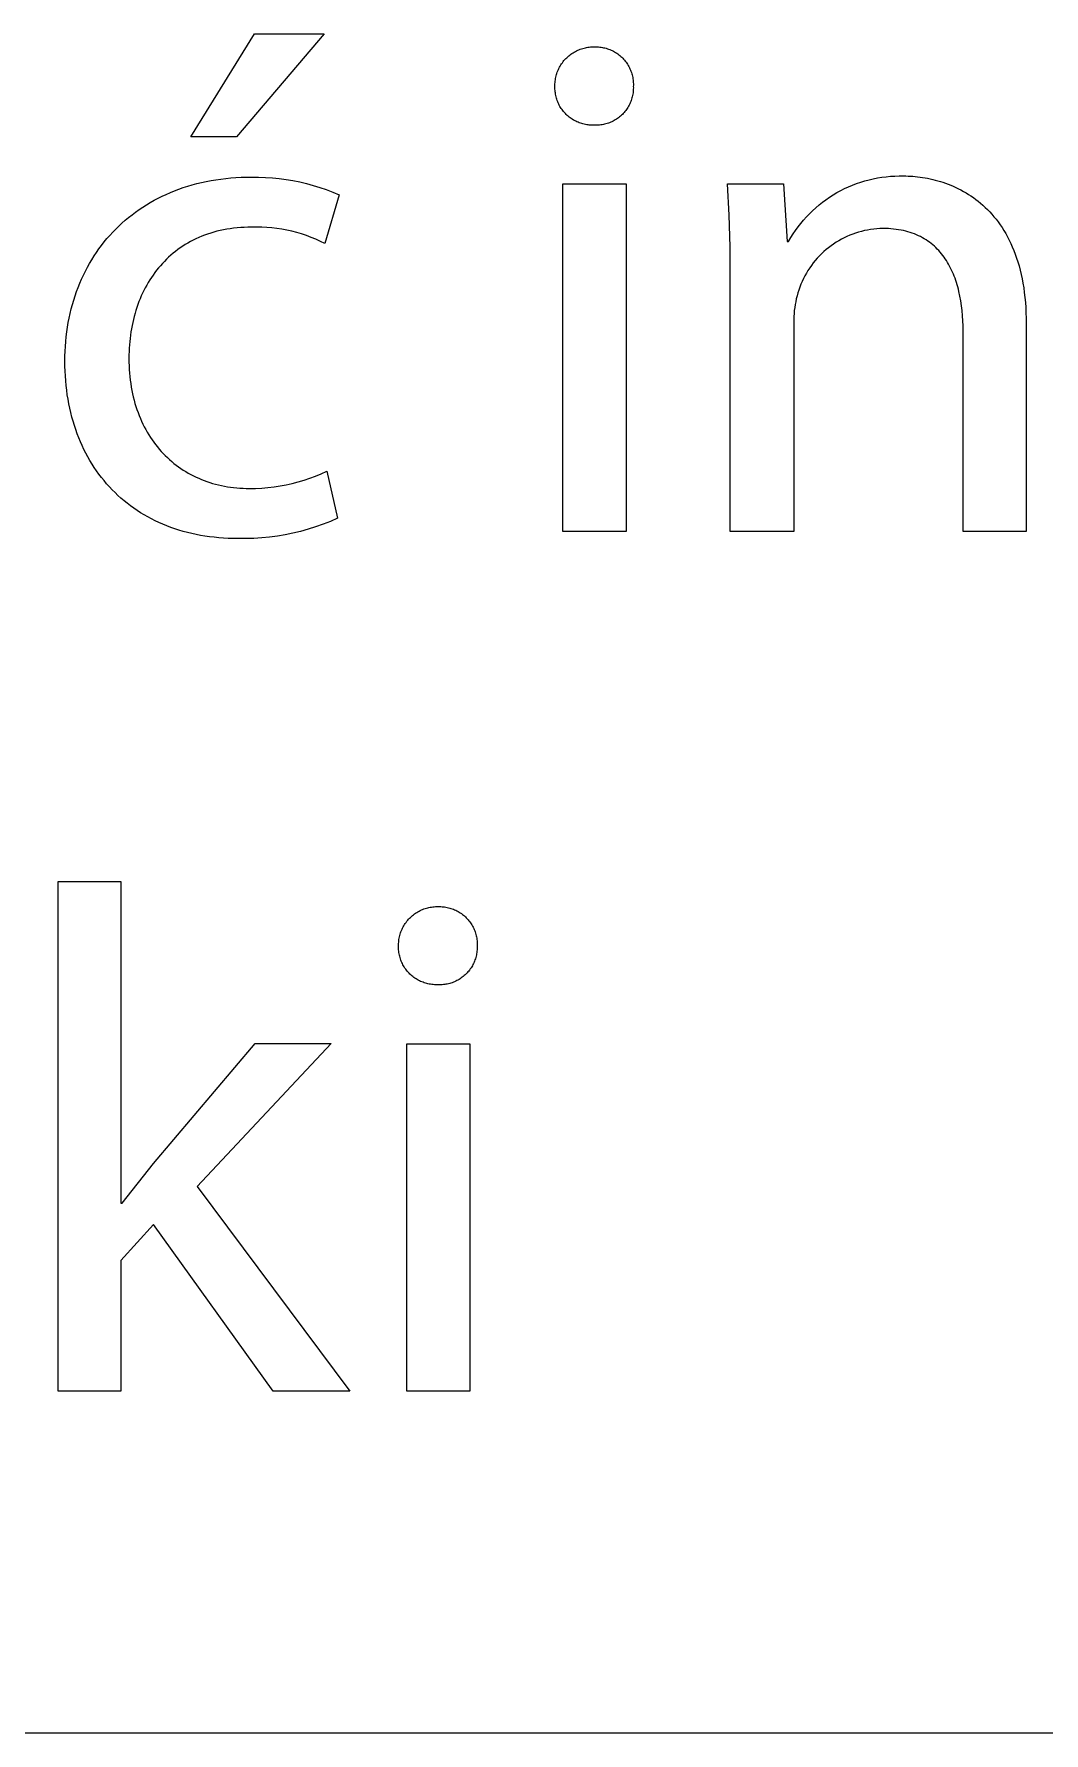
# Model space of a CAD drawing. Header units: millimetres. Extents: x 1287 to 5317, y -239 to 2577.
# Drawn here: x 4786.3 to 4843, y -239.1 to -143.6 of the extents above; entities that cross this region are included whole.
import ezdxf

# ---------------------------------------------------------------- set-up
doc = ezdxf.new("R2010")
doc.units = ezdxf.units.MM
doc.header["$MEASUREMENT"] = 0
doc.layers.add('Domyślny', color=7, linetype='Continuous', true_color=0x000000)

msp = doc.modelspace()

# ---------------------------------------------------------------- linework, layer by layer
at = {"layer": 'Domyślny', "color": 18, "lineweight": 15, "true_color": 0x000000}
for p, q in [((4795.078, -149.415), (4798.648, -143.644)), ((4802.553, -143.644), (4797.628, -149.415)), ((4798.648, -143.644), (4802.553, -143.644)), ((4816.039, -145.14), (4816.088, -145.083)), ((4816.088, -145.083), (4816.139, -145.029)), ((4816.139, -145.029), (4816.193, -144.975)), ((4816.193, -144.975), (4816.247, -144.924)), ((4816.247, -144.924), (4816.304, -144.875)), ((4816.304, -144.875), (4816.362, -144.828)), ((4816.362, -144.828), (4816.422, -144.782)), ((4816.422, -144.782), (4816.484, -144.739)), ((4816.484, -144.739), (4816.547, -144.698)), ((4816.547, -144.698), (4816.611, -144.66)), ((4816.611, -144.66), (4816.676, -144.623)), ((4816.676, -144.623), (4816.743, -144.589)), ((4816.743, -144.589), (4816.811, -144.557)), ((4816.811, -144.557), (4816.88, -144.527)), ((4816.88, -144.527), (4816.95, -144.5)), ((4816.95, -144.5), (4817.021, -144.476)), ((4817.021, -144.476), (4817.093, -144.453)), ((4817.093, -144.453), (4817.165, -144.434)), ((4817.165, -144.434), (4817.238, -144.417)), ((4817.238, -144.417), (4817.312, -144.402)), ((4817.312, -144.402), (4817.386, -144.39)), ((4817.386, -144.39), (4817.461, -144.38)), ((4817.461, -144.38), (4817.535, -144.374)), ((4817.535, -144.374), (4817.61, -144.369)), ((4817.61, -144.369), (4817.685, -144.368)), ((4817.685, -144.368), (4817.76, -144.368)), ((4817.76, -144.368), (4817.833, -144.368)), ((4817.833, -144.368), (4817.906, -144.369)), ((4817.906, -144.369), (4817.979, -144.373)), ((4817.979, -144.373), (4818.051, -144.38)), ((4818.051, -144.38), (4818.124, -144.389)), ((4818.124, -144.389), (4818.196, -144.401)), ((4818.196, -144.401), (4818.267, -144.415)), ((4818.267, -144.415), (4818.338, -144.431)), ((4818.338, -144.431), (4818.409, -144.45)), ((4818.409, -144.45), (4818.478, -144.471)), ((4818.478, -144.471), (4818.547, -144.495)), ((4818.547, -144.495), (4818.615, -144.521)), ((4818.615, -144.521), (4818.682, -144.55)), ((4818.682, -144.55), (4818.748, -144.581)), ((4818.748, -144.581), (4818.813, -144.614)), ((4818.813, -144.614), (4818.877, -144.649)), ((4818.877, -144.649), (4818.94, -144.686)), ((4818.94, -144.686), (4819.001, -144.726)), ((4819.001, -144.726), (4819.061, -144.767)), ((4819.061, -144.767), (4819.119, -144.811)), ((4819.119, -144.811), (4819.176, -144.857)), ((4819.176, -144.857), (4819.231, -144.904)), ((4819.231, -144.904), (4819.285, -144.954)), ((4819.285, -144.954), (4819.336, -145.005)), ((4819.336, -145.005), (4819.386, -145.058)), ((4819.386, -145.058), (4819.435, -145.113)), ((4819.435, -145.113), (4819.481, -145.169)), ((4815.566, -146.148), (4815.581, -146.074)), ((4815.581, -146.074), (4815.598, -146.001)), ((4815.598, -146.001), (4815.618, -145.929)), ((4815.618, -145.929), (4815.64, -145.857)), ((4815.64, -145.857), (4815.664, -145.786)), ((4815.664, -145.786), (4815.691, -145.716)), ((4815.691, -145.716), (4815.721, -145.647)), ((4815.721, -145.647), (4815.753, -145.579)), ((4815.753, -145.579), (4815.787, -145.512)), ((4815.787, -145.512), (4815.824, -145.447)), ((4815.824, -145.447), (4815.862, -145.383)), ((4815.862, -145.383), (4815.903, -145.32)), ((4815.903, -145.32), (4815.946, -145.258)), ((4815.946, -145.258), (4815.992, -145.198)), ((4815.992, -145.198), (4816.039, -145.14)), ((4819.481, -145.169), (4819.525, -145.227)), ((4819.525, -145.227), (4819.567, -145.287)), ((4819.567, -145.287), (4819.608, -145.347)), ((4819.608, -145.347), (4819.646, -145.409)), ((4819.646, -145.409), (4819.681, -145.473)), ((4819.681, -145.473), (4819.715, -145.538)), ((4819.715, -145.538), (4819.747, -145.603)), ((4819.747, -145.603), (4819.776, -145.67)), ((4819.776, -145.67), (4819.802, -145.738)), ((4819.802, -145.738), (4819.827, -145.807)), ((4819.827, -145.807), (4819.849, -145.876)), ((4819.849, -145.876), (4819.869, -145.946)), ((4819.869, -145.946), (4819.886, -146.017)), ((4819.886, -146.017), (4819.901, -146.088)), ((4815.532, -146.521), (4815.533, -146.446)), ((4815.533, -146.596), (4815.532, -146.521)), ((4815.532, -146.669), (4815.533, -146.596)), ((4815.533, -146.742), (4815.532, -146.669)), ((4815.533, -146.446), (4815.538, -146.371)), ((4815.537, -146.814), (4815.533, -146.742)), ((4815.544, -146.887), (4815.537, -146.814)), ((4815.538, -146.371), (4815.545, -146.297)), ((4815.553, -146.959), (4815.544, -146.887)), ((4815.545, -146.297), (4815.554, -146.222)), ((4815.564, -147.031), (4815.553, -146.959)), ((4815.554, -146.222), (4815.566, -146.148)), ((4815.578, -147.102), (4815.564, -147.031)), ((4819.906, -147.027), (4819.893, -147.098)), ((4819.901, -146.088), (4819.913, -146.16)), ((4819.917, -146.956), (4819.906, -147.027)), ((4819.913, -146.16), (4819.923, -146.232)), ((4819.926, -146.885), (4819.917, -146.956)), ((4819.923, -146.232), (4819.93, -146.305)), ((4819.932, -146.813), (4819.926, -146.885)), ((4819.93, -146.305), (4819.935, -146.378)), ((4819.935, -146.741), (4819.932, -146.813)), ((4819.937, -146.523), (4819.934, -146.596)), ((4819.934, -146.596), (4819.936, -146.668)), ((4819.935, -146.378), (4819.937, -146.451)), ((4819.936, -146.668), (4819.935, -146.741)), ((4819.937, -146.451), (4819.937, -146.523)), ((4815.595, -147.173), (4815.578, -147.102)), ((4815.613, -147.243), (4815.595, -147.173)), ((4815.635, -147.313), (4815.613, -147.243)), ((4815.658, -147.381), (4815.635, -147.313)), ((4815.684, -147.449), (4815.658, -147.381)), ((4815.713, -147.516), (4815.684, -147.449)), ((4815.743, -147.582), (4815.713, -147.516)), ((4815.776, -147.647), (4815.743, -147.582)), ((4815.811, -147.711), (4815.776, -147.647)), ((4815.848, -147.773), (4815.811, -147.711)), ((4815.888, -147.834), (4815.848, -147.773)), ((4815.929, -147.894), (4815.888, -147.834)), ((4815.973, -147.952), (4815.929, -147.894)), ((4816.018, -148.009), (4815.973, -147.952)), ((4819.509, -147.946), (4819.465, -148.002)), ((4819.552, -147.887), (4819.509, -147.946)), ((4819.592, -147.828), (4819.552, -147.887)), ((4819.631, -147.767), (4819.592, -147.828)), ((4819.667, -147.704), (4819.631, -147.767)), ((4819.702, -147.641), (4819.667, -147.704)), ((4819.734, -147.576), (4819.702, -147.641)), ((4819.763, -147.511), (4819.734, -147.576)), ((4819.791, -147.444), (4819.763, -147.511)), ((4819.816, -147.376), (4819.791, -147.444)), ((4819.839, -147.308), (4819.816, -147.376)), ((4819.859, -147.239), (4819.839, -147.308)), ((4819.878, -147.169), (4819.859, -147.239)), ((4819.893, -147.098), (4819.878, -147.169)), ((4816.066, -148.064), (4816.018, -148.009)), ((4816.115, -148.117), (4816.066, -148.064)), ((4816.166, -148.169), (4816.115, -148.117)), ((4816.219, -148.219), (4816.166, -148.169)), ((4816.273, -148.267), (4816.219, -148.219)), ((4816.33, -148.313), (4816.273, -148.267)), ((4816.387, -148.358), (4816.33, -148.313)), ((4816.446, -148.4), (4816.387, -148.358)), ((4816.507, -148.44), (4816.446, -148.4)), ((4816.569, -148.478), (4816.507, -148.44)), ((4816.632, -148.514), (4816.569, -148.478)), ((4816.697, -148.548), (4816.632, -148.514)), ((4816.762, -148.579), (4816.697, -148.548)), ((4816.829, -148.608), (4816.762, -148.579)), ((4816.896, -148.635), (4816.829, -148.608)), ((4816.965, -148.659), (4816.896, -148.635)), ((4817.034, -148.682), (4816.965, -148.659)), ((4817.104, -148.701), (4817.034, -148.682)), ((4817.175, -148.719), (4817.104, -148.701)), ((4817.246, -148.733), (4817.175, -148.719)), ((4817.318, -148.746), (4817.246, -148.733)), ((4817.39, -148.756), (4817.318, -148.746)), ((4817.462, -148.763), (4817.39, -148.756)), ((4817.534, -148.768), (4817.462, -148.763)), ((4817.607, -148.771), (4817.534, -148.768)), ((4817.68, -148.77), (4817.607, -148.771)), ((4817.752, -148.775), (4817.68, -148.77)), ((4817.824, -148.776), (4817.752, -148.775)), ((4817.896, -148.775), (4817.824, -148.776)), ((4817.968, -148.772), (4817.896, -148.775)), ((4818.04, -148.766), (4817.968, -148.772)), ((4818.112, -148.758), (4818.04, -148.766)), ((4818.183, -148.747), (4818.112, -148.758)), ((4818.254, -148.734), (4818.183, -148.747)), ((4818.324, -148.719), (4818.254, -148.734)), ((4818.394, -148.701), (4818.324, -148.719)), ((4818.464, -148.68), (4818.394, -148.701)), ((4818.532, -148.658), (4818.464, -148.68)), ((4818.6, -148.633), (4818.532, -148.658)), ((4818.666, -148.605), (4818.6, -148.633)), ((4818.732, -148.576), (4818.666, -148.605)), ((4818.797, -148.544), (4818.732, -148.576)), ((4818.86, -148.51), (4818.797, -148.544)), ((4818.923, -148.473), (4818.86, -148.51)), ((4818.984, -148.435), (4818.923, -148.473)), ((4819.044, -148.394), (4818.984, -148.435)), ((4819.102, -148.352), (4819.044, -148.394)), ((4819.159, -148.308), (4819.102, -148.352)), ((4819.214, -148.261), (4819.159, -148.308)), ((4819.268, -148.213), (4819.214, -148.261)), ((4819.32, -148.163), (4819.268, -148.213)), ((4819.37, -148.111), (4819.32, -148.163)), ((4819.418, -148.057), (4819.37, -148.111)), ((4819.465, -148.002), (4819.418, -148.057)), ((4797.628, -149.415), (4795.078, -149.415)), ((4796.479, -151.835), (4796.755, -151.795)), ((4796.755, -151.795), (4797.035, -151.761)), ((4797.035, -151.761), (4797.319, -151.733)), ((4797.319, -151.733), (4797.606, -151.711)), ((4797.606, -151.711), (4797.896, -151.695)), ((4797.896, -151.695), (4798.19, -151.686)), ((4798.19, -151.686), (4798.487, -151.683)), ((4798.487, -151.683), (4798.875, -151.685)), ((4798.875, -151.685), (4799.263, -151.7)), ((4799.263, -151.7), (4799.651, -151.727)), ((4799.651, -151.727), (4800.037, -151.767)), ((4800.037, -151.767), (4800.422, -151.819)), ((4833.18, -151.836), (4833.418, -151.781)), ((4833.418, -151.781), (4833.657, -151.733)), ((4833.657, -151.733), (4833.898, -151.694)), ((4833.898, -151.694), (4834.14, -151.663)), ((4834.14, -151.663), (4834.383, -151.641)), ((4834.383, -151.641), (4834.627, -151.626)), ((4834.627, -151.626), (4834.871, -151.62)), ((4834.871, -151.62), (4835.114, -151.622)), ((4835.114, -151.622), (4835.243, -151.624)), ((4835.243, -151.624), (4835.373, -151.627)), ((4835.373, -151.627), (4835.505, -151.633)), ((4835.505, -151.633), (4835.639, -151.642)), ((4835.639, -151.642), (4835.774, -151.654)), ((4835.774, -151.654), (4835.911, -151.668)), ((4835.911, -151.668), (4836.05, -151.685)), ((4836.05, -151.685), (4836.189, -151.705)), ((4836.189, -151.705), (4836.33, -151.728)), ((4836.33, -151.728), (4836.472, -151.754)), ((4836.472, -151.754), (4836.614, -151.784)), ((4836.614, -151.784), (4836.758, -151.816)), ((4793.228, -152.874), (4793.454, -152.762)), ((4793.454, -152.762), (4793.685, -152.655)), ((4793.685, -152.655), (4793.919, -152.553)), ((4793.919, -152.553), (4794.158, -152.456)), ((4794.158, -152.456), (4794.4, -152.365)), ((4794.4, -152.365), (4794.647, -152.279)), ((4794.647, -152.279), (4794.897, -152.198)), ((4794.897, -152.198), (4795.151, -152.124)), ((4795.151, -152.124), (4795.409, -152.054)), ((4795.409, -152.054), (4795.671, -151.991)), ((4795.671, -151.991), (4795.937, -151.933)), ((4795.937, -151.933), (4796.206, -151.881)), ((4796.206, -151.881), (4796.479, -151.835)), ((4800.422, -151.819), (4800.805, -151.884)), ((4800.805, -151.884), (4801.185, -151.961)), ((4801.185, -151.961), (4801.563, -152.05)), ((4801.563, -152.05), (4801.938, -152.151)), ((4801.938, -152.151), (4802.309, -152.265)), ((4802.309, -152.265), (4802.677, -152.39)), ((4803.399, -152.676), (4802.607, -155.427)), ((4802.677, -152.39), (4803.04, -152.527)), ((4803.04, -152.527), (4803.399, -152.676)), ((4815.975, -152.072), (4819.532, -152.072)), ((4815.975, -171.599), (4815.975, -152.072)), ((4819.532, -152.072), (4819.532, -171.599)), ((4825.326, -153.831), (4825.224, -152.065)), ((4825.224, -152.065), (4828.377, -152.065)), ((4828.377, -152.065), (4828.579, -155.3)), ((4830.959, -152.817), (4831.164, -152.686)), ((4831.164, -152.686), (4831.374, -152.561)), ((4831.374, -152.561), (4831.588, -152.444)), ((4831.588, -152.444), (4831.806, -152.334)), ((4831.806, -152.334), (4832.028, -152.232)), ((4832.028, -152.232), (4832.253, -152.137)), ((4832.253, -152.137), (4832.481, -152.05)), ((4832.481, -152.05), (4832.711, -151.971)), ((4832.711, -151.971), (4832.945, -151.899)), ((4832.945, -151.899), (4833.18, -151.836)), ((4836.758, -151.816), (4836.902, -151.852)), ((4836.902, -151.852), (4837.046, -151.891)), ((4837.046, -151.891), (4837.191, -151.934)), ((4837.191, -151.934), (4837.336, -151.98)), ((4837.336, -151.98), (4837.481, -152.03)), ((4837.481, -152.03), (4837.626, -152.084)), ((4837.626, -152.084), (4837.771, -152.142)), ((4837.771, -152.142), (4837.916, -152.203)), ((4837.916, -152.203), (4838.06, -152.268)), ((4838.06, -152.268), (4838.203, -152.338)), ((4838.203, -152.338), (4838.346, -152.411)), ((4838.346, -152.411), (4838.488, -152.489)), ((4838.488, -152.489), (4838.63, -152.57)), ((4838.63, -152.57), (4838.77, -152.657)), ((4838.77, -152.657), (4838.909, -152.747)), ((4838.909, -152.747), (4839.046, -152.842)), ((4791.763, -153.802), (4791.959, -153.655)), ((4791.959, -153.655), (4792.16, -153.512)), ((4792.16, -153.512), (4792.365, -153.375)), ((4792.365, -153.375), (4792.574, -153.242)), ((4792.574, -153.242), (4792.788, -153.115)), ((4792.788, -153.115), (4793.006, -152.992)), ((4793.006, -152.992), (4793.228, -152.874)), ((4829.83, -153.745), (4830.004, -153.574)), ((4830.004, -153.574), (4830.185, -153.41)), ((4830.185, -153.41), (4830.371, -153.252)), ((4830.371, -153.252), (4830.562, -153.1)), ((4830.562, -153.1), (4830.758, -152.955)), ((4830.758, -152.955), (4830.959, -152.817)), ((4839.046, -152.842), (4839.182, -152.942)), ((4839.182, -152.942), (4839.317, -153.047)), ((4839.317, -153.047), (4839.449, -153.156)), ((4839.449, -153.156), (4839.58, -153.27)), ((4839.58, -153.27), (4839.709, -153.389)), ((4839.709, -153.389), (4839.836, -153.512)), ((4839.836, -153.512), (4839.96, -153.641)), ((4839.96, -153.641), (4840.083, -153.775)), ((4790.68, -154.781), (4790.849, -154.607)), ((4790.849, -154.607), (4791.023, -154.437)), ((4791.023, -154.437), (4791.201, -154.271)), ((4791.201, -154.271), (4791.384, -154.11)), ((4791.384, -154.11), (4791.571, -153.954)), ((4791.571, -153.954), (4791.763, -153.802)), ((4796.904, -154.651), (4796.72, -154.691)), ((4797.091, -154.617), (4796.904, -154.651)), ((4797.281, -154.586), (4797.091, -154.617)), ((4797.474, -154.56), (4797.281, -154.586)), ((4797.671, -154.539), (4797.474, -154.56)), ((4797.87, -154.523), (4797.671, -154.539)), ((4798.073, -154.511), (4797.87, -154.523)), ((4798.278, -154.503), (4798.073, -154.511)), ((4798.487, -154.501), (4798.278, -154.503)), ((4798.772, -154.495), (4798.487, -154.501)), ((4799.056, -154.499), (4798.772, -154.495)), ((4799.341, -154.512), (4799.056, -154.499)), ((4799.625, -154.535), (4799.341, -154.512)), ((4799.907, -154.569), (4799.625, -154.535)), ((4800.189, -154.612), (4799.907, -154.569)), ((4800.469, -154.665), (4800.189, -154.612)), ((4800.746, -154.727), (4800.469, -154.665)), ((4825.38, -155.598), (4825.326, -153.831)), ((4829.048, -154.68), (4829.191, -154.482)), ((4829.191, -154.482), (4829.341, -154.29)), ((4829.341, -154.29), (4829.498, -154.103)), ((4829.498, -154.103), (4829.661, -153.921)), ((4829.661, -153.921), (4829.83, -153.745)), ((4833.098, -154.66), (4832.928, -154.694)), ((4833.269, -154.631), (4833.098, -154.66)), ((4833.441, -154.608), (4833.269, -154.631)), ((4833.614, -154.591), (4833.441, -154.608)), ((4833.787, -154.58), (4833.614, -154.591)), ((4833.96, -154.575), (4833.787, -154.58)), ((4834.115, -154.577), (4833.96, -154.575)), ((4834.266, -154.582), (4834.115, -154.577)), ((4834.414, -154.592), (4834.266, -154.582)), ((4834.559, -154.605), (4834.414, -154.592)), ((4834.702, -154.622), (4834.559, -154.605)), ((4834.841, -154.642), (4834.702, -154.622)), ((4834.977, -154.666), (4834.841, -154.642)), ((4835.11, -154.693), (4834.977, -154.666)), ((4840.083, -153.775), (4840.202, -153.914)), ((4840.202, -153.914), (4840.319, -154.059)), ((4840.319, -154.059), (4840.433, -154.209)), ((4840.433, -154.209), (4840.545, -154.364)), ((4840.545, -154.364), (4840.653, -154.525)), ((4840.653, -154.525), (4840.758, -154.691)), ((4789.907, -155.717), (4790.052, -155.521)), ((4790.052, -155.521), (4790.202, -155.33)), ((4790.202, -155.33), (4790.356, -155.143)), ((4790.356, -155.143), (4790.516, -154.96)), ((4790.516, -154.96), (4790.68, -154.781)), ((4794.611, -155.571), (4794.471, -155.666)), ((4794.754, -155.481), (4794.611, -155.571)), ((4794.901, -155.394), (4794.754, -155.481)), ((4795.05, -155.31), (4794.901, -155.394)), ((4795.203, -155.23), (4795.05, -155.31)), ((4795.359, -155.154), (4795.203, -155.23)), ((4795.518, -155.082), (4795.359, -155.154)), ((4795.68, -155.014), (4795.518, -155.082)), ((4795.846, -154.95), (4795.68, -155.014)), ((4796.014, -154.89), (4795.846, -154.95)), ((4796.186, -154.834), (4796.014, -154.89)), ((4796.361, -154.782), (4796.186, -154.834)), ((4796.539, -154.734), (4796.361, -154.782)), ((4796.72, -154.691), (4796.539, -154.734)), ((4801.022, -154.799), (4800.746, -154.727)), ((4801.295, -154.881), (4801.022, -154.799)), ((4801.564, -154.971), (4801.295, -154.881)), ((4801.831, -155.072), (4801.564, -154.971)), ((4802.094, -155.181), (4801.831, -155.072)), ((4802.353, -155.3), (4802.094, -155.181)), ((4802.607, -155.427), (4802.353, -155.3)), ((4825.385, -157.366), (4825.38, -155.598)), ((4828.579, -155.3), (4828.659, -155.3)), ((4828.659, -155.3), (4828.782, -155.089)), ((4828.782, -155.089), (4828.911, -154.882)), ((4828.911, -154.882), (4829.048, -154.68)), ((4831.044, -155.547), (4830.905, -155.652)), ((4831.186, -155.447), (4831.044, -155.547)), ((4831.331, -155.352), (4831.186, -155.447)), ((4831.479, -155.262), (4831.331, -155.352)), ((4831.63, -155.177), (4831.479, -155.262)), ((4831.785, -155.097), (4831.63, -155.177)), ((4831.942, -155.023), (4831.785, -155.097)), ((4832.101, -154.954), (4831.942, -155.023)), ((4832.262, -154.891), (4832.101, -154.954)), ((4832.426, -154.833), (4832.262, -154.891)), ((4832.592, -154.781), (4832.426, -154.833)), ((4832.759, -154.735), (4832.592, -154.781)), ((4832.928, -154.694), (4832.759, -154.735)), ((4835.24, -154.724), (4835.11, -154.693)), ((4835.367, -154.759), (4835.24, -154.724)), ((4835.491, -154.796), (4835.367, -154.759)), ((4835.612, -154.837), (4835.491, -154.796)), ((4835.731, -154.881), (4835.612, -154.837)), ((4835.846, -154.929), (4835.731, -154.881)), ((4835.959, -154.979), (4835.846, -154.929)), ((4836.069, -155.033), (4835.959, -154.979)), ((4836.176, -155.09), (4836.069, -155.033)), ((4836.281, -155.15), (4836.176, -155.09)), ((4836.382, -155.212), (4836.281, -155.15)), ((4836.481, -155.278), (4836.382, -155.212)), ((4836.577, -155.347), (4836.481, -155.278)), ((4836.671, -155.418), (4836.577, -155.347)), ((4836.762, -155.492), (4836.671, -155.418)), ((4836.85, -155.569), (4836.762, -155.492)), ((4836.935, -155.649), (4836.85, -155.569)), ((4840.758, -154.691), (4840.86, -154.863)), ((4840.86, -154.863), (4840.959, -155.041)), ((4840.959, -155.041), (4841.054, -155.225)), ((4841.054, -155.225), (4841.145, -155.415)), ((4841.145, -155.415), (4841.233, -155.61)), ((4841.233, -155.61), (4841.316, -155.812)), ((4789.257, -156.753), (4789.377, -156.538)), ((4789.377, -156.538), (4789.502, -156.327)), ((4789.502, -156.327), (4789.632, -156.12)), ((4789.632, -156.12), (4789.767, -155.916)), ((4789.767, -155.916), (4789.907, -155.717)), ((4793.468, -156.541), (4793.357, -156.665)), ((4793.582, -156.421), (4793.468, -156.541)), ((4793.699, -156.303), (4793.582, -156.421)), ((4793.82, -156.189), (4793.699, -156.303)), ((4793.944, -156.077), (4793.82, -156.189)), ((4794.071, -155.97), (4793.944, -156.077)), ((4794.201, -155.865), (4794.071, -155.97)), ((4794.335, -155.764), (4794.201, -155.865)), ((4794.471, -155.666), (4794.335, -155.764)), ((4830.049, -156.51), (4829.945, -156.649)), ((4830.159, -156.375), (4830.049, -156.51)), ((4830.273, -156.244), (4830.159, -156.375)), ((4830.391, -156.117), (4830.273, -156.244)), ((4830.513, -155.994), (4830.391, -156.117)), ((4830.64, -155.876), (4830.513, -155.994)), ((4830.771, -155.762), (4830.64, -155.876)), ((4830.905, -155.652), (4830.771, -155.762)), ((4837.018, -155.731), (4836.935, -155.649)), ((4837.099, -155.816), (4837.018, -155.731)), ((4837.177, -155.903), (4837.099, -155.816)), ((4837.252, -155.993), (4837.177, -155.903)), ((4837.325, -156.086), (4837.252, -155.993)), ((4837.395, -156.18), (4837.325, -156.086)), ((4837.463, -156.278), (4837.395, -156.18)), ((4837.529, -156.377), (4837.463, -156.278)), ((4837.592, -156.479), (4837.529, -156.377)), ((4837.652, -156.583), (4837.592, -156.479)), ((4837.711, -156.689), (4837.652, -156.583)), ((4841.316, -155.812), (4841.396, -156.02)), ((4841.396, -156.02), (4841.471, -156.234)), ((4841.471, -156.234), (4841.542, -156.454)), ((4841.542, -156.454), (4841.608, -156.681)), ((4788.829, -157.649), (4788.928, -157.42)), ((4788.928, -157.42), (4789.033, -157.194)), ((4789.033, -157.194), (4789.142, -156.972)), ((4789.142, -156.972), (4789.257, -156.753)), ((4792.762, -157.468), (4792.674, -157.611)), ((4792.852, -157.327), (4792.762, -157.468)), ((4792.947, -157.189), (4792.852, -157.327)), ((4793.044, -157.054), (4792.947, -157.189)), ((4793.145, -156.921), (4793.044, -157.054)), ((4793.25, -156.792), (4793.145, -156.921)), ((4793.357, -156.665), (4793.25, -156.792)), ((4825.385, -171.606), (4825.385, -157.366)), ((4829.497, -157.391), (4829.423, -157.548)), ((4829.576, -157.236), (4829.497, -157.391)), ((4829.661, -157.085), (4829.576, -157.236)), ((4829.75, -156.936), (4829.661, -157.085)), ((4829.845, -156.791), (4829.75, -156.936)), ((4829.945, -156.649), (4829.845, -156.791)), ((4837.767, -156.797), (4837.711, -156.689)), ((4837.82, -156.907), (4837.767, -156.797)), ((4837.871, -157.02), (4837.82, -156.907)), ((4837.92, -157.134), (4837.871, -157.02)), ((4837.967, -157.25), (4837.92, -157.134)), ((4838.012, -157.368), (4837.967, -157.25)), ((4838.054, -157.488), (4838.012, -157.368)), ((4838.094, -157.61), (4838.054, -157.488)), ((4841.608, -156.681), (4841.67, -156.914)), ((4841.67, -156.914), (4841.728, -157.154)), ((4841.728, -157.154), (4841.78, -157.401)), ((4841.78, -157.401), (4841.827, -157.654)), ((4788.486, -158.601), (4788.564, -158.358)), ((4788.564, -158.358), (4788.647, -158.119)), ((4788.647, -158.119), (4788.736, -157.882)), ((4788.736, -157.882), (4788.829, -157.649)), ((4792.286, -158.364), (4792.218, -158.522)), ((4792.357, -158.209), (4792.286, -158.364)), ((4792.431, -158.056), (4792.357, -158.209)), ((4792.509, -157.905), (4792.431, -158.056)), ((4792.59, -157.757), (4792.509, -157.905)), ((4792.674, -157.611), (4792.59, -157.757)), ((4829.136, -158.36), (4829.094, -158.524)), ((4829.183, -158.198), (4829.136, -158.36)), ((4829.234, -158.033), (4829.183, -158.198)), ((4829.292, -157.869), (4829.234, -158.033)), ((4829.355, -157.707), (4829.292, -157.869)), ((4829.423, -157.548), (4829.355, -157.707)), ((4838.132, -157.733), (4838.094, -157.61)), ((4838.168, -157.858), (4838.132, -157.733)), ((4838.202, -157.985), (4838.168, -157.858)), ((4838.233, -158.113), (4838.202, -157.985)), ((4838.29, -158.375), (4838.233, -158.113)), ((4838.339, -158.642), (4838.29, -158.375)), ((4841.827, -157.654), (4841.87, -157.914)), ((4841.87, -157.914), (4841.907, -158.18)), ((4841.907, -158.18), (4841.939, -158.454)), ((4841.939, -158.454), (4841.965, -158.735)), ((4788.231, -159.605), (4788.287, -159.349)), ((4788.287, -159.349), (4788.348, -159.097)), ((4788.348, -159.097), (4788.414, -158.847)), ((4788.414, -158.847), (4788.486, -158.601)), ((4791.932, -159.342), (4791.885, -159.512)), ((4791.982, -159.174), (4791.932, -159.342)), ((4792.036, -159.008), (4791.982, -159.174)), ((4792.094, -158.844), (4792.036, -159.008)), ((4792.154, -158.682), (4792.094, -158.844)), ((4792.218, -158.522), (4792.154, -158.682)), ((4828.967, -159.357), (4828.957, -159.525)), ((4828.981, -159.189), (4828.967, -159.357)), ((4829.002, -159.021), (4828.981, -159.189)), ((4829.027, -158.855), (4829.002, -159.021)), ((4829.058, -158.689), (4829.027, -158.855)), ((4829.094, -158.524), (4829.058, -158.689)), ((4838.379, -158.915), (4838.339, -158.642)), ((4838.412, -159.192), (4838.379, -158.915)), ((4838.438, -159.475), (4838.412, -159.192)), ((4841.965, -158.735), (4841.986, -159.023)), ((4841.986, -159.023), (4842.001, -159.318)), ((4842.001, -159.318), (4842.01, -159.62)), ((4788.067, -160.655), (4788.099, -160.388)), ((4788.099, -160.388), (4788.138, -160.124)), ((4788.138, -160.124), (4788.182, -159.863)), ((4788.182, -159.863), (4788.231, -159.605)), ((4791.701, -160.389), (4791.675, -160.569)), ((4791.731, -160.21), (4791.701, -160.389)), ((4791.764, -160.033), (4791.731, -160.21)), ((4791.801, -159.858), (4791.764, -160.033)), ((4791.841, -159.684), (4791.801, -159.858)), ((4791.885, -159.512), (4791.841, -159.684)), ((4828.957, -159.525), (4828.953, -159.694)), ((4828.953, -159.694), (4828.954, -159.863)), ((4828.954, -159.863), (4828.954, -171.606)), ((4838.456, -159.761), (4838.438, -159.475)), ((4838.466, -160.052), (4838.456, -159.761)), ((4838.47, -160.346), (4838.466, -160.052)), ((4838.47, -171.606), (4838.47, -160.346)), ((4842.01, -159.62), (4842.013, -159.93)), ((4842.013, -159.93), (4842.013, -171.606)), ((4788.004, -161.472), (4788.019, -161.198)), ((4788.019, -161.198), (4788.04, -160.925)), ((4788.04, -160.925), (4788.067, -160.655)), ((4791.605, -161.304), (4791.596, -161.491)), ((4791.617, -161.118), (4791.605, -161.304)), ((4791.633, -160.934), (4791.617, -161.118)), ((4791.652, -160.751), (4791.633, -160.934)), ((4791.675, -160.569), (4791.652, -160.751)), ((4787.992, -162.03), (4787.995, -161.75)), ((4787.995, -162.308), (4787.992, -162.03)), ((4787.995, -161.75), (4788.004, -161.472)), ((4788.003, -162.584), (4787.995, -162.308)), ((4791.591, -161.679), (4791.589, -161.869)), ((4791.589, -161.869), (4791.591, -162.08)), ((4791.596, -161.491), (4791.591, -161.679)), ((4791.591, -162.08), (4791.597, -162.288)), ((4791.597, -162.288), (4791.608, -162.493)), ((4788.017, -162.857), (4788.003, -162.584)), ((4788.037, -163.126), (4788.017, -162.857)), ((4788.062, -163.393), (4788.037, -163.126)), ((4791.608, -162.493), (4791.622, -162.696)), ((4791.622, -162.696), (4791.641, -162.897)), ((4791.641, -162.897), (4791.663, -163.094)), ((4791.663, -163.094), (4791.69, -163.289)), ((4788.092, -163.656), (4788.062, -163.393)), ((4788.128, -163.916), (4788.092, -163.656)), ((4788.169, -164.173), (4788.128, -163.916)), ((4788.215, -164.427), (4788.169, -164.173)), ((4791.69, -163.289), (4791.72, -163.482)), ((4791.72, -163.482), (4791.755, -163.671)), ((4791.755, -163.671), (4791.793, -163.858)), ((4791.793, -163.858), (4791.835, -164.042)), ((4791.835, -164.042), (4791.881, -164.223)), ((4788.266, -164.677), (4788.215, -164.427)), ((4788.323, -164.924), (4788.266, -164.677)), ((4788.385, -165.168), (4788.323, -164.924)), ((4788.452, -165.408), (4788.385, -165.168)), ((4791.881, -164.223), (4791.93, -164.402)), ((4791.93, -164.402), (4791.983, -164.577)), ((4791.983, -164.577), (4792.04, -164.75)), ((4792.04, -164.75), (4792.101, -164.92)), ((4792.101, -164.92), (4792.164, -165.087)), ((4792.164, -165.087), (4792.232, -165.251)), ((4788.524, -165.645), (4788.452, -165.408)), ((4788.602, -165.878), (4788.524, -165.645)), ((4788.684, -166.108), (4788.602, -165.878)), ((4788.771, -166.333), (4788.684, -166.108)), ((4792.232, -165.251), (4792.303, -165.411)), ((4792.303, -165.411), (4792.377, -165.569)), ((4792.377, -165.569), (4792.454, -165.724)), ((4792.454, -165.724), (4792.535, -165.876)), ((4792.535, -165.876), (4792.62, -166.025)), ((4792.62, -166.025), (4792.707, -166.171)), ((4788.863, -166.556), (4788.771, -166.333)), ((4788.96, -166.774), (4788.863, -166.556)), ((4789.062, -166.989), (4788.96, -166.774)), ((4789.169, -167.2), (4789.062, -166.989)), ((4792.707, -166.171), (4792.798, -166.313)), ((4792.798, -166.313), (4792.892, -166.453)), ((4792.892, -166.453), (4792.988, -166.589)), ((4792.988, -166.589), (4793.088, -166.722)), ((4793.088, -166.722), (4793.191, -166.852)), ((4793.191, -166.852), (4793.297, -166.979)), ((4793.297, -166.979), (4793.406, -167.102)), ((4789.28, -167.407), (4789.169, -167.2)), ((4789.396, -167.61), (4789.28, -167.407)), ((4789.517, -167.809), (4789.396, -167.61)), ((4789.643, -168.005), (4789.517, -167.809)), ((4789.773, -168.196), (4789.643, -168.005)), ((4793.406, -167.102), (4793.518, -167.222)), ((4793.518, -167.222), (4793.633, -167.339)), ((4793.633, -167.339), (4793.75, -167.452)), ((4793.75, -167.452), (4793.87, -167.562)), ((4793.87, -167.562), (4793.993, -167.669)), ((4793.993, -167.669), (4794.119, -167.772)), ((4794.119, -167.772), (4794.247, -167.872)), ((4794.247, -167.872), (4794.378, -167.968)), ((4794.378, -167.968), (4794.512, -168.061)), ((4789.908, -168.383), (4789.773, -168.196)), ((4790.047, -168.566), (4789.908, -168.383)), ((4790.19, -168.745), (4790.047, -168.566)), ((4790.338, -168.919), (4790.19, -168.745)), ((4790.491, -169.089), (4790.338, -168.919)), ((4794.512, -168.061), (4794.647, -168.151)), ((4794.647, -168.151), (4794.786, -168.237)), ((4794.786, -168.237), (4794.927, -168.319)), ((4794.927, -168.319), (4795.07, -168.398)), ((4795.07, -168.398), (4795.215, -168.473)), ((4795.215, -168.473), (4795.363, -168.544)), ((4795.363, -168.544), (4795.513, -168.612)), ((4795.513, -168.612), (4795.665, -168.676)), ((4795.665, -168.676), (4795.82, -168.737)), ((4795.82, -168.737), (4795.976, -168.794)), ((4795.976, -168.794), (4796.135, -168.846)), ((4796.135, -168.846), (4796.296, -168.896)), ((4796.296, -168.896), (4796.458, -168.941)), ((4796.458, -168.941), (4796.623, -168.983)), ((4796.623, -168.983), (4796.789, -169.02)), ((4800.086, -169.044), (4800.426, -168.981)), ((4800.426, -168.981), (4800.763, -168.906)), ((4800.763, -168.906), (4801.098, -168.819)), ((4801.098, -168.819), (4801.429, -168.721)), ((4801.429, -168.721), (4801.757, -168.612)), ((4801.757, -168.612), (4802.08, -168.491)), ((4802.08, -168.491), (4802.4, -168.36)), ((4802.4, -168.36), (4802.715, -168.217)), ((4802.715, -168.217), (4803.318, -170.861)), ((4790.648, -169.255), (4790.491, -169.089)), ((4790.809, -169.417), (4790.648, -169.255)), ((4790.974, -169.574), (4790.809, -169.417)), ((4791.144, -169.727), (4790.974, -169.574)), ((4791.318, -169.875), (4791.144, -169.727)), ((4791.496, -170.018), (4791.318, -169.875)), ((4796.789, -169.02), (4796.958, -169.054)), ((4796.958, -169.054), (4797.128, -169.084)), ((4797.128, -169.084), (4797.3, -169.11)), ((4797.3, -169.11), (4797.473, -169.133)), ((4797.473, -169.133), (4797.649, -169.151)), ((4797.649, -169.151), (4797.826, -169.165)), ((4797.826, -169.165), (4798.004, -169.175)), ((4798.004, -169.175), (4798.185, -169.181)), ((4798.185, -169.181), (4798.366, -169.183)), ((4798.366, -169.183), (4798.712, -169.179)), ((4798.712, -169.179), (4799.057, -169.163)), ((4799.057, -169.163), (4799.401, -169.135)), ((4799.401, -169.135), (4799.745, -169.096)), ((4799.745, -169.096), (4800.086, -169.044)), ((4791.678, -170.157), (4791.496, -170.018)), ((4791.864, -170.291), (4791.678, -170.157)), ((4792.054, -170.421), (4791.864, -170.291)), ((4792.249, -170.546), (4792.054, -170.421)), ((4792.447, -170.666), (4792.249, -170.546)), ((4792.649, -170.781), (4792.447, -170.666)), ((4792.855, -170.892), (4792.649, -170.781)), ((4793.064, -170.997), (4792.855, -170.892)), ((4803.318, -170.861), (4802.912, -171.037)), ((4793.278, -171.097), (4793.064, -170.997)), ((4793.495, -171.193), (4793.278, -171.097)), ((4793.716, -171.283), (4793.495, -171.193)), ((4793.941, -171.368), (4793.716, -171.283)), ((4794.169, -171.449), (4793.941, -171.368)), ((4794.401, -171.523), (4794.169, -171.449)), ((4794.636, -171.593), (4794.401, -171.523)), ((4794.875, -171.657), (4794.636, -171.593)), ((4795.118, -171.716), (4794.875, -171.657)), ((4795.363, -171.77), (4795.118, -171.716)), ((4795.612, -171.818), (4795.363, -171.77)), ((4795.865, -171.861), (4795.612, -171.818)), ((4800.367, -171.789), (4799.93, -171.863)), ((4800.801, -171.701), (4800.367, -171.789)), ((4801.232, -171.597), (4800.801, -171.701)), ((4801.659, -171.479), (4801.232, -171.597)), ((4802.082, -171.346), (4801.659, -171.479)), ((4802.499, -171.199), (4802.082, -171.346)), ((4802.912, -171.037), (4802.499, -171.199)), ((4819.532, -171.599), (4815.975, -171.599)), ((4828.954, -171.606), (4825.385, -171.606)), ((4842.013, -171.606), (4838.47, -171.606)), ((4796.121, -171.898), (4795.865, -171.861)), ((4796.38, -171.929), (4796.121, -171.898)), ((4796.642, -171.955), (4796.38, -171.929)), ((4796.907, -171.975), (4796.642, -171.955)), ((4797.176, -171.99), (4796.907, -171.975)), ((4797.447, -171.999), (4797.176, -171.99)), ((4797.722, -172.001), (4797.447, -171.999)), ((4798.165, -172.004), (4797.722, -172.001)), ((4798.608, -171.992), (4798.165, -172.004)), ((4799.05, -171.964), (4798.608, -171.992)), ((4799.491, -171.921), (4799.05, -171.964)), ((4799.93, -171.863), (4799.491, -171.921)), ((4787.622, -219.906), (4787.622, -191.267)), ((4787.622, -191.267), (4791.138, -191.267)), ((4791.138, -191.267), (4791.138, -209.344)), ((4808.025, -192.871), (4808.094, -192.842)), ((4808.094, -192.842), (4808.164, -192.815)), ((4808.164, -192.815), (4808.234, -192.79)), ((4808.234, -192.79), (4808.306, -192.768)), ((4808.306, -192.768), (4808.378, -192.749)), ((4808.378, -192.749), (4808.45, -192.731)), ((4808.45, -192.731), (4808.524, -192.717)), ((4808.524, -192.717), (4808.597, -192.705)), ((4808.597, -192.705), (4808.671, -192.695)), ((4808.671, -192.695), (4808.746, -192.688)), ((4808.746, -192.688), (4808.82, -192.684)), ((4808.82, -192.684), (4808.895, -192.682)), ((4808.895, -192.682), (4808.97, -192.683)), ((4808.97, -192.683), (4809.043, -192.681)), ((4809.043, -192.681), (4809.116, -192.682)), ((4809.116, -192.682), (4809.188, -192.686)), ((4809.188, -192.686), (4809.261, -192.692)), ((4809.261, -192.692), (4809.333, -192.701)), ((4809.333, -192.701), (4809.405, -192.712)), ((4809.405, -192.712), (4809.477, -192.726)), ((4809.477, -192.726), (4809.548, -192.742)), ((4809.548, -192.742), (4809.619, -192.76)), ((4809.619, -192.76), (4809.688, -192.781)), ((4809.688, -192.781), (4809.757, -192.804)), ((4809.757, -192.804), (4809.826, -192.83)), ((4809.826, -192.83), (4809.893, -192.858)), ((4809.893, -192.858), (4809.959, -192.889)), ((4806.968, -193.886), (4807.003, -193.82)), ((4807.003, -193.82), (4807.039, -193.755)), ((4807.039, -193.755), (4807.078, -193.691)), ((4807.078, -193.691), (4807.119, -193.628)), ((4807.119, -193.628), (4807.163, -193.567)), ((4807.163, -193.567), (4807.208, -193.508)), ((4807.208, -193.508), (4807.255, -193.45)), ((4807.255, -193.45), (4807.304, -193.394)), ((4807.304, -193.394), (4807.356, -193.339)), ((4807.356, -193.339), (4807.409, -193.287)), ((4807.409, -193.287), (4807.463, -193.236)), ((4807.463, -193.236), (4807.52, -193.187)), ((4807.52, -193.187), (4807.578, -193.14)), ((4807.578, -193.14), (4807.638, -193.095)), ((4807.638, -193.095), (4807.699, -193.052)), ((4807.699, -193.052), (4807.762, -193.012)), ((4807.762, -193.012), (4807.826, -192.973)), ((4807.826, -192.973), (4807.891, -192.937)), ((4807.891, -192.937), (4807.957, -192.903)), ((4807.957, -192.903), (4808.025, -192.871)), ((4809.959, -192.889), (4810.024, -192.921)), ((4810.024, -192.921), (4810.088, -192.956)), ((4810.088, -192.956), (4810.151, -192.993)), ((4810.151, -192.993), (4810.213, -193.032)), ((4810.213, -193.032), (4810.273, -193.073)), ((4810.273, -193.073), (4810.331, -193.117)), ((4810.331, -193.117), (4810.388, -193.162)), ((4810.388, -193.162), (4810.444, -193.209)), ((4810.444, -193.209), (4810.498, -193.258)), ((4810.498, -193.258), (4810.55, -193.309)), ((4810.55, -193.309), (4810.6, -193.362)), ((4810.6, -193.362), (4810.649, -193.417)), ((4810.649, -193.417), (4810.695, -193.473)), ((4810.695, -193.473), (4810.74, -193.53)), ((4810.74, -193.53), (4810.782, -193.589)), ((4810.782, -193.589), (4810.823, -193.65)), ((4810.823, -193.65), (4810.861, -193.712)), ((4810.861, -193.712), (4810.898, -193.775)), ((4810.898, -193.775), (4810.932, -193.84)), ((4806.742, -194.822), (4806.744, -194.748)), ((4806.744, -194.748), (4806.749, -194.673)), ((4806.749, -194.673), (4806.756, -194.599)), ((4806.756, -194.599), (4806.766, -194.525)), ((4806.766, -194.525), (4806.779, -194.451)), ((4806.779, -194.451), (4806.794, -194.378)), ((4806.794, -194.378), (4806.812, -194.305)), ((4806.812, -194.305), (4806.832, -194.233)), ((4806.832, -194.233), (4806.854, -194.162)), ((4806.854, -194.162), (4806.879, -194.091)), ((4806.879, -194.091), (4806.907, -194.022)), ((4806.907, -194.022), (4806.936, -193.953)), ((4806.936, -193.953), (4806.968, -193.886)), ((4810.932, -193.84), (4810.963, -193.905)), ((4810.963, -193.905), (4810.993, -193.972)), ((4810.993, -193.972), (4811.02, -194.039)), ((4811.02, -194.039), (4811.045, -194.108)), ((4811.045, -194.108), (4811.068, -194.177)), ((4811.068, -194.177), (4811.088, -194.247)), ((4811.088, -194.247), (4811.105, -194.318)), ((4811.105, -194.318), (4811.121, -194.389)), ((4811.121, -194.389), (4811.133, -194.461)), ((4811.133, -194.461), (4811.144, -194.533)), ((4811.144, -194.533), (4811.151, -194.606)), ((4811.151, -194.606), (4811.157, -194.678)), ((4811.157, -194.678), (4811.159, -194.751)), ((4811.159, -194.751), (4811.16, -194.824)), ((4806.741, -194.97), (4806.742, -194.897)), ((4806.743, -195.043), (4806.741, -194.97)), ((4806.742, -194.897), (4806.742, -194.822)), ((4806.748, -195.115), (4806.743, -195.043)), ((4806.755, -195.188), (4806.748, -195.115)), ((4806.764, -195.26), (4806.755, -195.188)), ((4806.776, -195.332), (4806.764, -195.26)), ((4806.79, -195.404), (4806.776, -195.332)), ((4806.807, -195.475), (4806.79, -195.404)), ((4806.826, -195.545), (4806.807, -195.475)), ((4806.848, -195.614), (4806.826, -195.545)), ((4806.872, -195.683), (4806.848, -195.614)), ((4806.898, -195.751), (4806.872, -195.683)), ((4811.037, -195.676), (4811.011, -195.743)), ((4811.06, -195.607), (4811.037, -195.676)), ((4811.08, -195.538), (4811.06, -195.607)), ((4811.099, -195.469), (4811.08, -195.538)), ((4811.115, -195.398), (4811.099, -195.469)), ((4811.128, -195.328), (4811.115, -195.398)), ((4811.139, -195.256), (4811.128, -195.328)), ((4811.148, -195.185), (4811.139, -195.256)), ((4811.154, -195.113), (4811.148, -195.185)), ((4811.157, -195.041), (4811.154, -195.113)), ((4811.16, -194.824), (4811.157, -194.897)), ((4811.157, -194.897), (4811.159, -194.969)), ((4811.159, -194.969), (4811.157, -195.041)), ((4806.927, -195.818), (4806.898, -195.751)), ((4806.958, -195.884), (4806.927, -195.818)), ((4806.991, -195.949), (4806.958, -195.884)), ((4807.027, -196.013), (4806.991, -195.949)), ((4807.064, -196.075), (4807.027, -196.013)), ((4807.104, -196.136), (4807.064, -196.075)), ((4807.146, -196.196), (4807.104, -196.136)), ((4807.189, -196.254), (4807.146, -196.196)), ((4807.235, -196.311), (4807.189, -196.254)), ((4807.283, -196.366), (4807.235, -196.311)), ((4807.332, -196.42), (4807.283, -196.366)), ((4807.384, -196.471), (4807.332, -196.42)), ((4807.437, -196.521), (4807.384, -196.471)), ((4807.492, -196.569), (4807.437, -196.521)), ((4807.548, -196.615), (4807.492, -196.569)), ((4807.606, -196.66), (4807.548, -196.615)), ((4807.666, -196.702), (4807.606, -196.66)), ((4810.323, -196.65), (4810.264, -196.692)), ((4810.379, -196.605), (4810.323, -196.65)), ((4810.435, -196.559), (4810.379, -196.605)), ((4810.488, -196.511), (4810.435, -196.559)), ((4810.54, -196.461), (4810.488, -196.511)), ((4810.59, -196.409), (4810.54, -196.461)), ((4810.638, -196.356), (4810.59, -196.409)), ((4810.685, -196.301), (4810.638, -196.356)), ((4810.729, -196.244), (4810.685, -196.301)), ((4810.772, -196.186), (4810.729, -196.244)), ((4810.813, -196.126), (4810.772, -196.186)), ((4810.851, -196.065), (4810.813, -196.126)), ((4810.888, -196.003), (4810.851, -196.065)), ((4810.922, -195.94), (4810.888, -196.003)), ((4810.954, -195.875), (4810.922, -195.94)), ((4810.984, -195.81), (4810.954, -195.875)), ((4811.011, -195.743), (4810.984, -195.81)), ((4807.726, -196.742), (4807.666, -196.702)), ((4807.789, -196.78), (4807.726, -196.742)), ((4807.852, -196.816), (4807.789, -196.78)), ((4807.917, -196.849), (4807.852, -196.816)), ((4807.983, -196.881), (4807.917, -196.849)), ((4808.049, -196.91), (4807.983, -196.881)), ((4808.117, -196.936), (4808.049, -196.91)), ((4808.186, -196.961), (4808.117, -196.936)), ((4808.255, -196.983), (4808.186, -196.961)), ((4808.326, -197.002), (4808.255, -196.983)), ((4808.396, -197.02), (4808.326, -197.002)), ((4808.468, -197.034), (4808.396, -197.02)), ((4808.54, -197.047), (4808.468, -197.034)), ((4808.612, -197.057), (4808.54, -197.047)), ((4808.684, -197.064), (4808.612, -197.057)), ((4808.757, -197.069), (4808.684, -197.064)), ((4808.83, -197.071), (4808.757, -197.069)), ((4808.903, -197.071), (4808.83, -197.071)), ((4808.975, -197.075), (4808.903, -197.071)), ((4809.047, -197.076), (4808.975, -197.075)), ((4809.119, -197.075), (4809.047, -197.076)), ((4809.191, -197.072), (4809.119, -197.075)), ((4809.263, -197.066), (4809.191, -197.072)), ((4809.334, -197.057), (4809.263, -197.066)), ((4809.405, -197.046), (4809.334, -197.057)), ((4809.476, -197.033), (4809.405, -197.046)), ((4809.547, -197.017), (4809.476, -197.033)), ((4809.616, -196.999), (4809.547, -197.017)), ((4809.685, -196.979), (4809.616, -196.999)), ((4809.754, -196.956), (4809.685, -196.979)), ((4809.821, -196.931), (4809.754, -196.956)), ((4809.888, -196.903), (4809.821, -196.931)), ((4809.954, -196.874), (4809.888, -196.903)), ((4810.018, -196.842), (4809.954, -196.874)), ((4810.082, -196.808), (4810.018, -196.842)), ((4810.144, -196.771), (4810.082, -196.808)), ((4810.205, -196.733), (4810.144, -196.771)), ((4810.264, -196.692), (4810.205, -196.733)), ((4792.963, -207.116), (4798.68, -200.379)), ((4802.961, -200.379), (4795.419, -208.418)), ((4798.68, -200.379), (4802.961, -200.379)), ((4807.198, -200.386), (4810.755, -200.386)), ((4807.198, -219.913), (4807.198, -200.386)), ((4810.755, -200.386), (4810.755, -219.913)), ((4791.218, -209.344), (4792.963, -207.116)), ((4795.419, -208.418), (4804.008, -219.906)), ((4791.138, -209.344), (4791.218, -209.344)), ((4792.963, -210.552), (4791.138, -212.565)), ((4799.7, -219.906), (4792.963, -210.552)), ((4791.138, -212.565), (4791.138, -219.906)), ((4791.138, -219.906), (4787.622, -219.906)), ((4804.008, -219.906), (4799.7, -219.906)), ((4810.755, -219.913), (4807.198, -219.913)), ((5313.204, -239.122), (1286.788, -239.122)), ((5313.204, -239.122), (3793.967, -239.122))]:
    msp.add_line(p, q, dxfattribs=at)

doc.saveas('drawing.dxf')
